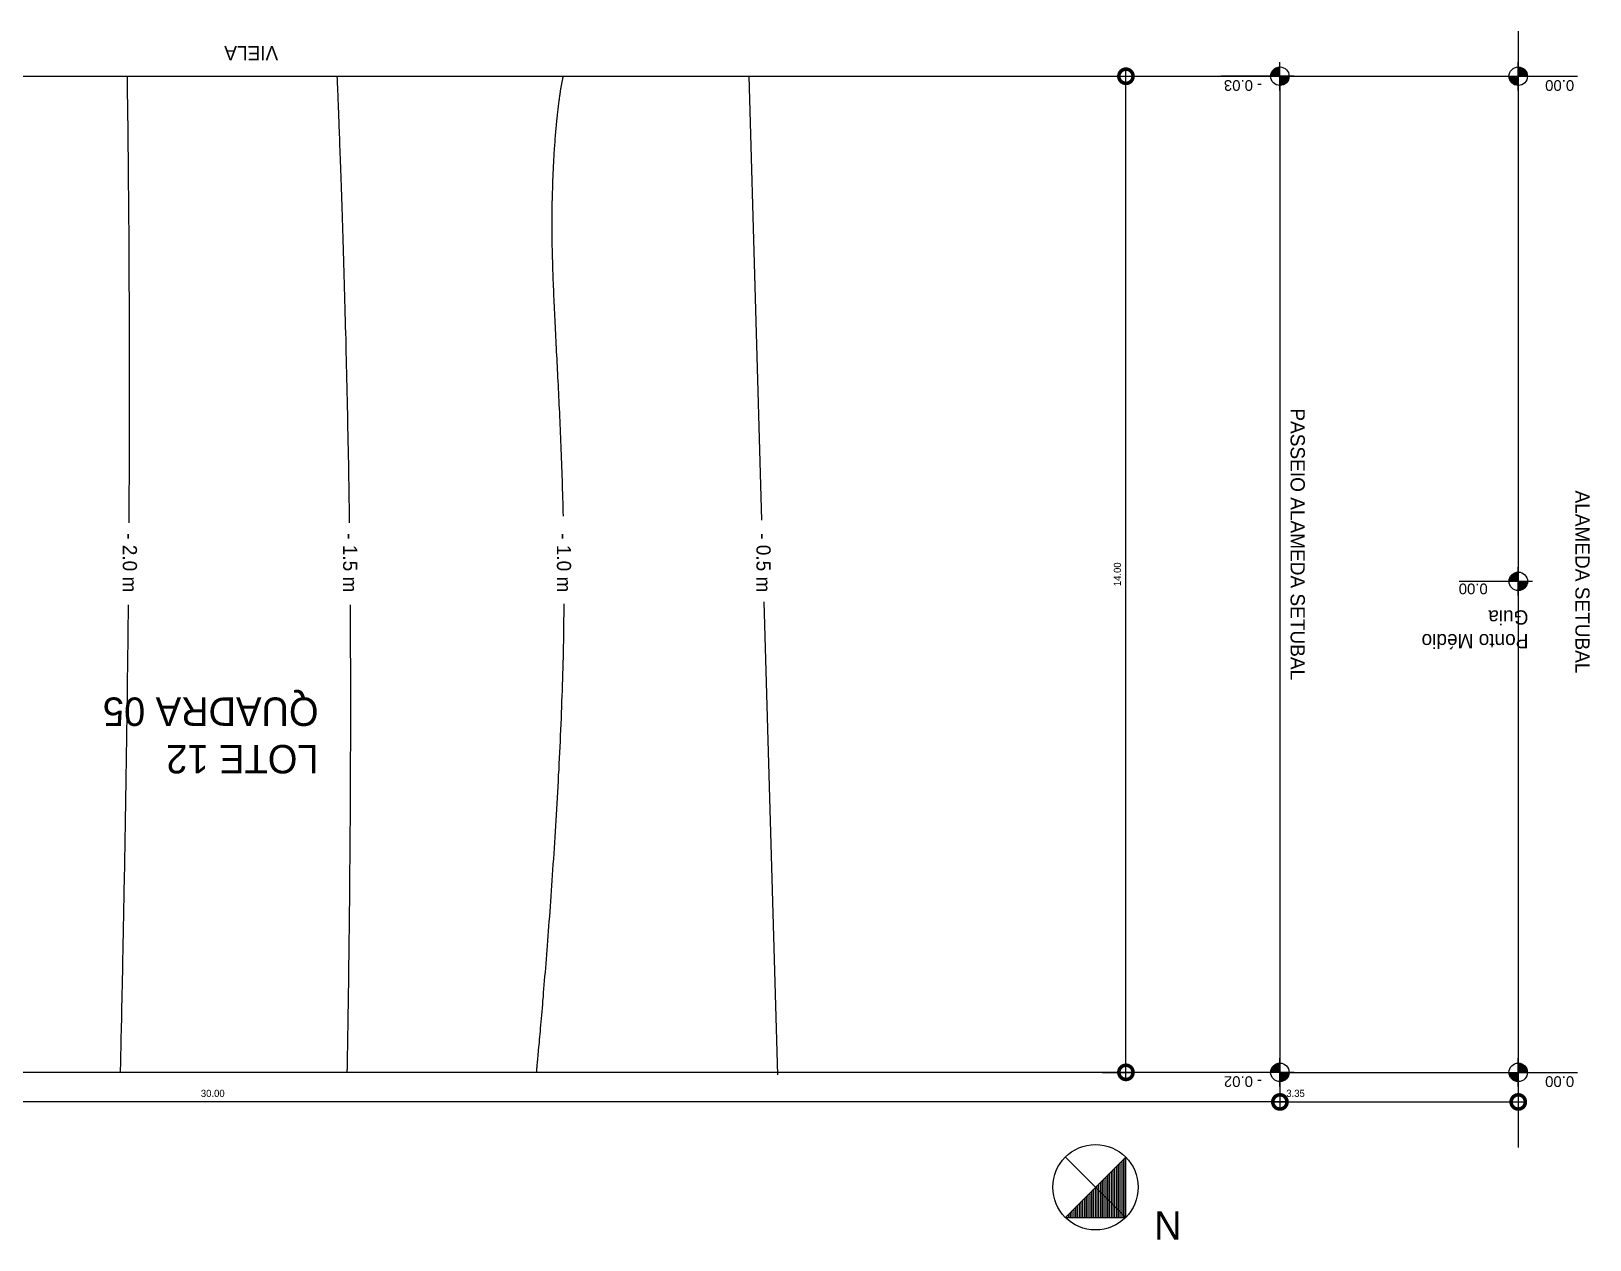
# Model space of a CAD drawing. Header units: millimetres. Extents: x 92.2 to 172.4, y 6.8 to 63.1.
# Drawn here: x 142.68 to 164.59, y 46.14 to 63.12 of the extents above; entities that cross this region are included whole.
import ezdxf

# ---------------------------------------------------------------- set-up
doc = ezdxf.new("R2010")
doc.units = ezdxf.units.MM
doc.linetypes.add('LIN0', pattern=[0])
for name, color, linetype in [('COTA', 2, 'Continuous'), ('COTAS', 1, 'Continuous'), ('HATCH', 7, 'LIN0'), ('pisos ext', 1, 'Continuous'), ('TERRENO', 4, 'Continuous'), ('Texto', 7, 'Continuous')]:
    doc.layers.add(name, color=color, linetype=linetype)
doc.styles.add('ROMANS', font='C-ACENTO.SHX')
doc.dimstyles.new('EXEC 100', dxfattribs={"dimscale": 0, "dimtxt": 0.1, "dimasz": 0.4, "dimexe": 0.1, "dimexo": 0.1, "dimgap": 0.05, "dimtad": 0, "dimzin": 1, "dimdsep": 46, "dimtxsty": 'ROMANS', "dimblk1": 'DOTSMALL', "dimblk2": 'DOTSMALL', "dimsah": 1, "dimcen": 0.12, "dimdle": 0.1, "dimclrd": 1, "dimclre": 1, "dimclrt": 2, "dimadec": 0, "dimazin": 0, "dimtfac": 0.15, "dimtofl": 0, "dimtmove": 0, "dimatfit": 3, "dimldrblk": 'DOTSMALL', "dimfxl": 1, "dimtvp": 1.2, "dimtolj": 1, "dimtzin": 1, "dimarcsym": 0})

# ---------------------------------------------------------------- blocks, each defined once
blk = doc.blocks.new('_DOTSMALL')
at = {"color": 0, "linetype": 'ByBlock', "const_width": 0.5}
blk.add_lwpolyline([(-0.0625, 0, 1), (0.0625, 0, 1)], format="xyb", close=True, dxfattribs=at)
blk = doc.blocks.new('*D15')
at = {"layer": 'COTA', "color": 1, "linetype": 'Continuous', "lineweight": -2, "transparency": 16777216}
for p, q in [((160.237, 48.389), (160.237, 47.973)), ((160.337, 48.073), (130.137, 48.073)), ((130.237, 48.189), (130.237, 47.973))]:
    blk.add_line(p, q, dxfattribs=at)
at = {"layer": 'Defpoints', "color": 0, "linetype": 'Continuous', "transparency": 16777216}
for p in [(160.237, 48.489), (130.237, 48.289), (130.237, 48.073)]:
    blk.add_point(p, dxfattribs=at)
at = {"layer": 'COTA', "color": 1, "linetype": 'Continuous', "lineweight": -2, "transparency": 16777216, "xscale": 0.4, "yscale": 0.4, "zscale": 0.4, "rotation": 180}
blk.add_blockref('_DOTSMALL', (130.237, 48.073), dxfattribs=at)
at = {"layer": 'COTA', "color": 1, "linetype": 'Continuous', "lineweight": -2, "transparency": 16777216, "xscale": 0.4, "yscale": 0.4, "zscale": 0.4}
blk.add_blockref('_DOTSMALL', (160.237, 48.073), dxfattribs=at)
at = {"layer": 'COTA', "color": 2, "linetype": 'Continuous', "transparency": 16777216, "insert": (145.237, 48.193), "char_height": 0.1, "attachment_point": 5, "style": 'ROMANS'}
blk.add_mtext('\\A1;30.00', dxfattribs=at)
blk = doc.blocks.new('*D17')
at = {"layer": 'Defpoints', "color": 0, "linetype": 'Continuous', "transparency": 16777216}
for p in [(160.237, 48.489), (163.587, 48.489), (163.587, 48.073)]:
    blk.add_point(p, dxfattribs=at)
at = {"layer": 'HATCH', "color": 1, "linetype": 'Continuous', "lineweight": -2, "transparency": 16777216}
for p, q in [((160.237, 48.389), (160.237, 47.973)), ((163.587, 48.389), (163.587, 47.973)), ((160.137, 48.073), (163.687, 48.073))]:
    blk.add_line(p, q, dxfattribs=at)
at = {"layer": 'HATCH', "color": 1, "linetype": 'Continuous', "lineweight": -2, "transparency": 16777216, "xscale": 0.4, "yscale": 0.4, "zscale": 0.4, "rotation": 180}
blk.add_blockref('_DOTSMALL', (160.237, 48.073), dxfattribs=at)
at = {"layer": 'HATCH', "color": 1, "linetype": 'Continuous', "lineweight": -2, "transparency": 16777216, "xscale": 0.4, "yscale": 0.4, "zscale": 0.4}
blk.add_blockref('_DOTSMALL', (163.587, 48.073), dxfattribs=at)
at = {"layer": 'HATCH', "color": 2, "linetype": 'Continuous', "transparency": 16777216, "insert": (160.457, 48.193), "char_height": 0.1, "attachment_point": 5, "style": 'ROMANS'}
blk.add_mtext('\\A1;3.35', dxfattribs=at)
blk = doc.blocks.new('*D18')
at = {"layer": 'COTA', "color": 1, "linetype": 'Continuous', "lineweight": -2, "transparency": 16777216}
for p, q in [((157.737, 62.489), (158.173, 62.489)), ((158.073, 48.389), (158.073, 62.589)), ((157.737, 48.489), (158.173, 48.489))]:
    blk.add_line(p, q, dxfattribs=at)
at = {"layer": 'Defpoints', "color": 0, "linetype": 'Continuous', "transparency": 16777216}
for p in [(157.637, 62.489), (158.073, 62.489), (157.637, 48.489)]:
    blk.add_point(p, dxfattribs=at)
at = {"layer": 'COTA', "color": 1, "linetype": 'Continuous', "lineweight": -2, "transparency": 16777216, "xscale": 0.4, "yscale": 0.4, "zscale": 0.4}
for p, rotation in [((158.073, 62.489), 90), ((158.073, 48.489), 270)]:
    blk.add_blockref('_DOTSMALL', p, dxfattribs=dict(at, rotation=rotation))
at = {"layer": 'COTA', "color": 2, "linetype": 'Continuous', "transparency": 16777216, "insert": (157.953, 55.489), "char_height": 0.1, "attachment_point": 5, "rotation": 90, "style": 'ROMANS'}
blk.add_mtext('\\A1;14.00', dxfattribs=at)

msp = doc.modelspace()

# ---------------------------------------------------------------- hatches: boundary and pattern name
h = msp.add_hatch()
h.set_pattern_fill('ANSI31', color=256, scale=0.2, angle=225, style=0)
h.set_pattern_definition([(270, (401.318058, 23.871828), (0.025, -7e-18), [])])
h.paths.add_polyline_path([(157.221, 46.449), (158.07, 46.449), (157.645, 46.874)])
h.paths.add_polyline_path([(158.07, 46.449), (158.07, 47.298), (157.645, 46.874)])
at = {"layer": 'COTAS', "linetype": 'Continuous'}
h = msp.add_hatch(color=7, dxfattribs=at)
h.paths.add_polyline_path([(160.237, 62.359, 0.414214), (160.367, 62.489), (160.237, 62.489)])
h.paths.add_polyline_path([(160.107, 62.489), (160.237, 62.489), (160.237, 62.619, 0.414214)])
h = msp.add_hatch(color=7, dxfattribs=at)
h.paths.add_polyline_path([(163.587, 62.359, -0.414214), (163.457, 62.489), (163.587, 62.489)])
h.paths.add_polyline_path([(163.717, 62.489), (163.587, 62.489), (163.587, 62.619, -0.414214)])
h = msp.add_hatch(color=7, dxfattribs=at)
h.paths.add_polyline_path([(163.588, 55.26, 0.414214), (163.718, 55.39), (163.588, 55.39)])
h.paths.add_polyline_path([(163.458, 55.39), (163.588, 55.39), (163.588, 55.52, 0.414214)])
h = msp.add_hatch(color=7, dxfattribs=at)
h.paths.add_polyline_path([(160.237, 48.359, 0.414214), (160.367, 48.489), (160.237, 48.489)])
h.paths.add_polyline_path([(160.107, 48.489), (160.237, 48.489), (160.237, 48.619, 0.414214)])
h = msp.add_hatch(color=7, dxfattribs=at)
h.paths.add_polyline_path([(163.587, 48.359, -0.414214), (163.457, 48.489), (163.587, 48.489)])
h.paths.add_polyline_path([(163.717, 48.489), (163.587, 48.489), (163.587, 48.619, -0.414214)])

# ---------------------------------------------------------------- linework, layer by layer
for p, q in [((160.237, 62.489), (160.237, 62.689)), ((163.587, 62.489), (163.587, 62.689)), ((160.437, 62.489), (159.405, 62.489)), ((160.237, 62.289), (160.237, 62.489)), ((163.387, 62.489), (164.419, 62.489)), ((163.587, 62.289), (163.587, 62.489)), ((163.588, 55.39), (163.588, 55.59)), ((163.788, 55.39), (162.756, 55.39)), ((163.588, 55.19), (163.588, 55.39)), ((160.237, 48.489), (160.237, 48.689)), ((163.587, 48.489), (163.587, 48.689)), ((160.437, 48.489), (159.405, 48.489)), ((160.237, 48.289), (160.237, 48.489)), ((163.387, 48.489), (164.419, 48.489)), ((163.587, 48.289), (163.587, 48.489))]:
    msp.add_line(p, q, dxfattribs=at)
at = {"layer": 'COTAS', "color": 1, "linetype": 'Continuous'}
for centre in [(160.237, 62.489), (163.587, 62.489), (163.588, 55.39), (160.237, 48.489), (163.587, 48.489)]:
    msp.add_circle(centre, 0.13, dxfattribs=at)
at = {"layer": 'HATCH', "linetype": 'Continuous'}
for points in [[(144.062, 56.213), (144.062, 56.278), (144.063, 56.381), (144.063, 56.485), (144.064, 56.587), (144.064, 56.69), (144.065, 56.792), (144.065, 56.893), (144.066, 56.994), (144.066, 57.095), (144.066, 57.195), (144.067, 57.295), (144.067, 57.394), (144.067, 57.493), (144.067, 57.591), (144.067, 57.688), (144.067, 57.785), (144.068, 57.882), (144.068, 57.978), (144.068, 58.073), (144.068, 58.168), (144.068, 58.262), (144.067, 58.355), (144.067, 58.448), (144.067, 58.54), (144.067, 58.631), (144.067, 58.722), (144.067, 58.812), (144.067, 58.901), (144.066, 58.989), (144.066, 59.077), (144.066, 59.164), (144.065, 59.25), (144.065, 59.335), (144.065, 59.42), (144.064, 59.503), (144.064, 59.586), (144.064, 59.668), (144.063, 59.749), (144.063, 59.83), (144.062, 59.909), (144.062, 59.987), (144.061, 60.065), (144.061, 60.141), (144.061, 60.217), (144.06, 60.291), (144.06, 60.365), (144.059, 60.438), (144.058, 60.509), (144.058, 60.58), (144.057, 60.649), (144.057, 60.718), (144.056, 60.785), (144.056, 60.852), (144.055, 60.917), (144.055, 60.981), (144.054, 61.044), (144.053, 61.106), (144.053, 61.167), (144.052, 61.226), (144.052, 61.285), (144.051, 61.342), (144.051, 61.398), (144.05, 61.452), (144.049, 61.506), (144.049, 61.558), (144.048, 61.609), (144.048, 61.659), (144.047, 61.707), (144.047, 61.754), (144.046, 61.8), (144.046, 61.845), (144.045, 61.888), (144.045, 61.929), (144.044, 61.97), (144.044, 62.009), (144.043, 62.046), (144.043, 62.082), (144.042, 62.117), (144.042, 62.15), (144.041, 62.182), (144.041, 62.212), (144.041, 62.241), (144.04, 62.268), (144.04, 62.294), (144.039, 62.319), (144.039, 62.341), (144.039, 62.362), (144.039, 62.382), (144.038, 62.4), (144.038, 62.416), (144.038, 62.431), (144.038, 62.444), (144.037, 62.455), (144.037, 62.465), (144.037, 62.473), (144.037, 62.48), (144.037, 62.485), (144.037, 62.488), (144.037, 62.489)], [(147.161, 56.213), (147.16, 56.23), (147.159, 56.333), (147.157, 56.436), (147.156, 56.538), (147.154, 56.641), (147.153, 56.743), (147.151, 56.844), (147.149, 56.946), (147.148, 57.047), (147.146, 57.148), (147.144, 57.248), (147.142, 57.348), (147.14, 57.448), (147.138, 57.547), (147.136, 57.646), (147.134, 57.744), (147.132, 57.842), (147.13, 57.94), (147.128, 58.037), (147.126, 58.133), (147.123, 58.229), (147.121, 58.324), (147.119, 58.419), (147.117, 58.513), (147.114, 58.606), (147.112, 58.699), (147.11, 58.791), (147.107, 58.883), (147.105, 58.974), (147.103, 59.064), (147.1, 59.153), (147.098, 59.242), (147.095, 59.33), (147.093, 59.417), (147.091, 59.503), (147.088, 59.588), (147.086, 59.673), (147.083, 59.756), (147.081, 59.839), (147.078, 59.921), (147.076, 60.002), (147.073, 60.082), (147.071, 60.161), (147.069, 60.239), (147.066, 60.317), (147.064, 60.393), (147.061, 60.468), (147.059, 60.542), (147.057, 60.615), (147.054, 60.687), (147.052, 60.757), (147.05, 60.827), (147.047, 60.896), (147.045, 60.963), (147.043, 61.029), (147.04, 61.094), (147.038, 61.158), (147.036, 61.22), (147.034, 61.281), (147.032, 61.341), (147.03, 61.4), (147.027, 61.457), (147.025, 61.513), (147.023, 61.568), (147.021, 61.621), (147.02, 61.673), (147.018, 61.723), (147.016, 61.772), (147.014, 61.82), (147.012, 61.866), (147.011, 61.911), (147.009, 61.954), (147.007, 61.995), (147.006, 62.036), (147.004, 62.074), (147.003, 62.111), (147.001, 62.146), (147, 62.18), (146.999, 62.212), (146.998, 62.242), (146.996, 62.271), (146.995, 62.298), (146.994, 62.324), (146.993, 62.347), (146.992, 62.369), (146.992, 62.389), (146.991, 62.408), (146.99, 62.424), (146.99, 62.439), (146.989, 62.452), (146.989, 62.463), (146.988, 62.472), (146.988, 62.479), (146.988, 62.484), (146.987, 62.487), (146.987, 62.489)], [(150.165, 56.307), (150.164, 56.366), (150.162, 56.431), (150.161, 56.495), (150.159, 56.559), (150.157, 56.623), (150.155, 56.686), (150.153, 56.749), (150.151, 56.811), (150.149, 56.873), (150.147, 56.935), (150.145, 56.996), (150.143, 57.057), (150.141, 57.118), (150.138, 57.178), (150.136, 57.238), (150.134, 57.298), (150.131, 57.357), (150.129, 57.415), (150.126, 57.474), (150.124, 57.532), (150.121, 57.59), (150.119, 57.647), (150.116, 57.704), (150.114, 57.761), (150.111, 57.817), (150.108, 57.873), (150.106, 57.929), (150.103, 57.984), (150.1, 58.039), (150.097, 58.094), (150.095, 58.148), (150.092, 58.202), (150.089, 58.256), (150.087, 58.309), (150.084, 58.362), (150.081, 58.415), (150.079, 58.467), (150.076, 58.519), (150.073, 58.571), (150.071, 58.622), (150.068, 58.673), (150.065, 58.724), (150.063, 58.774), (150.06, 58.824), (150.058, 58.874), (150.055, 58.923), (150.053, 58.972), (150.05, 59.021), (150.048, 59.069), (150.046, 59.117), (150.043, 59.165), (150.041, 59.212), (150.039, 59.26), (150.037, 59.306), (150.035, 59.353), (150.033, 59.399), (150.031, 59.445), (150.029, 59.491), (150.027, 59.536), (150.025, 59.581), (150.024, 59.626), (150.022, 59.67), (150.02, 59.714), (150.019, 59.758), (150.017, 59.802), (150.016, 59.845), (150.015, 59.888), (150.014, 59.931), (150.013, 59.973), (150.012, 60.015), (150.011, 60.057), (150.01, 60.098), (150.01, 60.14), (150.009, 60.181), (150.008, 60.221), (150.008, 60.262), (150.008, 60.302), (150.008, 60.341), (150.008, 60.381), (150.008, 60.42), (150.008, 60.459), (150.008, 60.497), (150.008, 60.536), (150.008, 60.574), (150.009, 60.611), (150.009, 60.649), (150.01, 60.686), (150.01, 60.722), (150.011, 60.759), (150.012, 60.795), (150.013, 60.831), (150.014, 60.866), (150.015, 60.901), (150.016, 60.936), (150.017, 60.97), (150.018, 61.004), (150.019, 61.038), (150.021, 61.072), (150.022, 61.105), (150.023, 61.138), (150.025, 61.17), (150.026, 61.202), (150.028, 61.234), (150.03, 61.265), (150.031, 61.296), (150.033, 61.327), (150.035, 61.358), (150.037, 61.388), (150.038, 61.417), (150.04, 61.447), (150.042, 61.476), (150.044, 61.504), (150.046, 61.532), (150.048, 61.56), (150.05, 61.588), (150.052, 61.615), (150.054, 61.642), (150.057, 61.668), (150.059, 61.694), (150.061, 61.72), (150.063, 61.745), (150.065, 61.77), (150.068, 61.794), (150.07, 61.819), (150.072, 61.842), (150.074, 61.866), (150.077, 61.889), (150.079, 61.911), (150.081, 61.933), (150.084, 61.955), (150.086, 61.977), (150.088, 61.998), (150.091, 62.018), (150.093, 62.038), (150.095, 62.058), (150.098, 62.077), (150.1, 62.096), (150.103, 62.115), (150.105, 62.133), (150.107, 62.151), (150.109, 62.168), (150.112, 62.185), (150.114, 62.202), (150.116, 62.218), (150.119, 62.233), (150.121, 62.249), (150.123, 62.263), (150.125, 62.278), (150.127, 62.292), (150.129, 62.305), (150.131, 62.318), (150.134, 62.331), (150.136, 62.343), (150.138, 62.355), (150.14, 62.366), (150.142, 62.377), (150.143, 62.387), (150.145, 62.397), (150.147, 62.407), (150.149, 62.416), (150.151, 62.425), (150.152, 62.433), (150.154, 62.44), (150.156, 62.448), (150.157, 62.454), (150.159, 62.461), (150.16, 62.467), (150.161, 62.472), (150.163, 62.477), (150.164, 62.481), (150.165, 62.485), (150.166, 62.489)], [(152.773, 62.489), (152.952, 56.251)], [(143.941, 48.489), (143.941, 48.492), (143.941, 48.497), (143.941, 48.505), (143.941, 48.515), (143.941, 48.527), (143.942, 48.541), (143.942, 48.558), (143.943, 48.577), (143.943, 48.598), (143.944, 48.621), (143.944, 48.646), (143.945, 48.674), (143.946, 48.703), (143.946, 48.735), (143.947, 48.768), (143.948, 48.804), (143.949, 48.841), (143.949, 48.881), (143.95, 48.922), (143.951, 48.965), (143.952, 49.01), (143.953, 49.057), (143.954, 49.106), (143.956, 49.156), (143.957, 49.208), (143.958, 49.262), (143.959, 49.317), (143.96, 49.374), (143.961, 49.433), (143.963, 49.494), (143.964, 49.556), (143.965, 49.619), (143.967, 49.684), (143.968, 49.751), (143.969, 49.819), (143.971, 49.888), (143.972, 49.959), (143.974, 50.031), (143.975, 50.104), (143.977, 50.179), (143.978, 50.255), (143.98, 50.333), (143.981, 50.412), (143.983, 50.492), (143.984, 50.573), (143.986, 50.655), (143.988, 50.738), (143.989, 50.823), (143.991, 50.908), (143.992, 50.995), (143.994, 51.083), (143.996, 51.171), (143.997, 51.261), (143.999, 51.352), (144.001, 51.443), (144.002, 51.535), (144.004, 51.629), (144.005, 51.723), (144.007, 51.818), (144.009, 51.913), (144.01, 52.01), (144.012, 52.107), (144.014, 52.205), (144.015, 52.303), (144.017, 52.403), (144.018, 52.502), (144.02, 52.603), (144.022, 52.704), (144.023, 52.805), (144.025, 52.907), (144.026, 53.01), (144.028, 53.113), (144.029, 53.216), (144.031, 53.32), (144.032, 53.424), (144.034, 53.529), (144.035, 53.633), (144.037, 53.739), (144.038, 53.844), (144.039, 53.95), (144.041, 54.055), (144.042, 54.161), (144.043, 54.267), (144.045, 54.374), (144.046, 54.48), (144.047, 54.587), (144.048, 54.693), (144.05, 54.8), (144.051, 54.906), (144.052, 55.013), (144.052, 55.061)], [(147.128, 48.489), (147.128, 48.494), (147.128, 48.502), (147.128, 48.512), (147.128, 48.524), (147.129, 48.537), (147.129, 48.553), (147.129, 48.571), (147.13, 48.59), (147.13, 48.612), (147.131, 48.635), (147.131, 48.66), (147.131, 48.687), (147.132, 48.716), (147.133, 48.747), (147.133, 48.779), (147.134, 48.813), (147.134, 48.849), (147.135, 48.887), (147.136, 48.926), (147.136, 48.967), (147.137, 49.009), (147.138, 49.054), (147.139, 49.099), (147.139, 49.147), (147.14, 49.196), (147.141, 49.246), (147.142, 49.298), (147.142, 49.352), (147.143, 49.407), (147.144, 49.463), (147.145, 49.521), (147.146, 49.58), (147.147, 49.641), (147.148, 49.703), (147.149, 49.766), (147.149, 49.831), (147.15, 49.896), (147.151, 49.964), (147.152, 50.032), (147.153, 50.102), (147.154, 50.173), (147.155, 50.245), (147.156, 50.318), (147.156, 50.392), (147.157, 50.468), (147.158, 50.544), (147.159, 50.622), (147.16, 50.701), (147.161, 50.781), (147.162, 50.861), (147.162, 50.943), (147.163, 51.026), (147.164, 51.11), (147.165, 51.194), (147.166, 51.28), (147.166, 51.366), (147.167, 51.453), (147.168, 51.541), (147.168, 51.63), (147.169, 51.72), (147.17, 51.811), (147.17, 51.902), (147.171, 51.994), (147.172, 52.086), (147.172, 52.18), (147.173, 52.274), (147.173, 52.369), (147.174, 52.464), (147.174, 52.56), (147.174, 52.656), (147.175, 52.753), (147.175, 52.851), (147.175, 52.949), (147.176, 53.048), (147.176, 53.147), (147.176, 53.246), (147.176, 53.346), (147.176, 53.446), (147.176, 53.547), (147.176, 53.648), (147.176, 53.75), (147.176, 53.852), (147.176, 53.954), (147.176, 54.056), (147.176, 54.158), (147.176, 54.261), (147.175, 54.364), (147.175, 54.468), (147.175, 54.571), (147.174, 54.674), (147.174, 54.778), (147.173, 54.882), (147.172, 54.986), (147.172, 55.061)], [(149.788, 48.489), (149.788, 48.492), (149.789, 48.496), (149.79, 48.503), (149.79, 48.511), (149.791, 48.521), (149.793, 48.533), (149.794, 48.546), (149.795, 48.562), (149.797, 48.579), (149.799, 48.598), (149.801, 48.618), (149.803, 48.64), (149.805, 48.664), (149.808, 48.689), (149.81, 48.716), (149.813, 48.745), (149.816, 48.775), (149.818, 48.806), (149.821, 48.839), (149.825, 48.874), (149.828, 48.909), (149.831, 48.947), (149.835, 48.986), (149.838, 49.026), (149.842, 49.067), (149.846, 49.11), (149.85, 49.154), (149.854, 49.199), (149.858, 49.246), (149.862, 49.294), (149.866, 49.343), (149.87, 49.393), (149.875, 49.444), (149.879, 49.497), (149.884, 49.551), (149.888, 49.605), (149.893, 49.661), (149.897, 49.718), (149.902, 49.776), (149.907, 49.835), (149.912, 49.895), (149.917, 49.955), (149.922, 50.017), (149.927, 50.08), (149.932, 50.143), (149.937, 50.208), (149.942, 50.273), (149.947, 50.339), (149.952, 50.406), (149.957, 50.474), (149.962, 50.542), (149.967, 50.611), (149.973, 50.681), (149.978, 50.751), (149.983, 50.822), (149.988, 50.894), (149.993, 50.967), (149.999, 51.039), (150.004, 51.113), (150.009, 51.187), (150.014, 51.262), (150.019, 51.337), (150.024, 51.412), (150.029, 51.488), (150.034, 51.564), (150.039, 51.641), (150.044, 51.718), (150.049, 51.796), (150.054, 51.874), (150.059, 51.952), (150.064, 52.03), (150.068, 52.109), (150.073, 52.188), (150.077, 52.267), (150.082, 52.346), (150.086, 52.426), (150.091, 52.505), (150.095, 52.585), (150.099, 52.665), (150.104, 52.745), (150.108, 52.825), (150.112, 52.905), (150.116, 52.985), (150.119, 53.065), (150.123, 53.145), (150.127, 53.224), (150.13, 53.304), (150.134, 53.384), (150.137, 53.463), (150.14, 53.543), (150.143, 53.622), (150.146, 53.701), (150.149, 53.78), (150.152, 53.858), (150.154, 53.936), (150.157, 54.014), (150.159, 54.092), (150.161, 54.169), (150.163, 54.246), (150.165, 54.322), (150.167, 54.399), (150.168, 54.474), (150.17, 54.55), (150.171, 54.624), (150.172, 54.699), (150.173, 54.773), (150.174, 54.847), (150.175, 54.92), (150.175, 54.993), (150.176, 55.065), (150.176, 55.072)], [(152.985, 55.103), (153.175, 48.452)]]:
    msp.add_lwpolyline(points, dxfattribs=at)
at = {"layer": 'pisos ext', "linetype": 'Continuous'}
for p, q in [((163.587, 63.122), (163.587, 47.433)), ((160.237, 62.489), (163.587, 62.489)), ((160.237, 48.489), (163.587, 48.489))]:
    msp.add_line(p, q, dxfattribs=at)
at = {"layer": 'TERRENO', "color": 5, "linetype": 'Continuous'}
for p, q in [((130.237, 62.489), (160.237, 62.489)), ((160.237, 62.489), (160.237, 48.489)), ((160.237, 48.489), (130.237, 48.489)), ((157.221, 47.298), (158.07, 46.449))]:
    msp.add_line(p, q, dxfattribs=at)
msp.add_lwpolyline([(158.07, 46.449), (158.07, 47.298), (157.221, 46.449), (158.07, 46.449)], dxfattribs=at)
at = {"layer": 'TERRENO', "color": 1, "linetype": 'Continuous'}
msp.add_circle((157.645, 46.874), 0.6, dxfattribs=at)

# ---------------------------------------------------------------- texts
at = {"layer": 'COTAS', "linetype": 'Continuous', "char_height": 0.15, "rotation": 180}
for s, insert, width, attachment_point in [('{\\fArial|b0|i0|c0|p34;- 0.03}', (159.45, 62.284), 0.6716, 3), ('{\\fArial|b0|i0|c0|p34;0.00}', (164.373, 62.284), 0.6716, 1), ('{\\fArial|b0|i0|c0|p34;   0.00}', (163.333, 55.209), 2.1511, 1), ('{\\fArial|b0|i0|c0|p34;- 0.02}', (159.45, 48.284), 0.6716, 3), ('{\\fArial|b0|i0|c0|p34;0.00}', (164.373, 48.284), 0.6716, 1)]:
    msp.add_mtext(s, dxfattribs=dict(at, insert=insert, width=width, attachment_point=attachment_point))
at = {"layer": 'Texto', "linetype": 'Continuous', "attachment_point": 1}
for s, insert, char_height, width, rotation in [('{\\fZapfHumnst BT|b0|i0|c0|p34;VIELA}', (146.157, 62.713), 0.2, 11.1941, 180), ('{\\fZapfHumnst BT|b0|i0|c0|p34;PASSEIO ALAMEDA SETUBAL}', (160.587, 57.821), 0.2, 11.1941, 270), ('{\\fZapfHumnst BT|b0|i0|c0|p34;ALAMEDA SETUBAL}', (164.59, 56.667), 0.2, 11.1941, 270), ('{\\fZapfHumnst BT|b0|i0|c0|p34;- 2.0 m}', (144.172, 56.067), 0.2, 11.1941, 270), ('{\\fZapfHumnst BT|b0|i0|c0|p34;- 1.5 m}', (147.269, 56.067), 0.2, 11.1941, 270), ('{\\fZapfHumnst BT|b0|i0|c0|p34;- 1.0 m}', (150.274, 56.067), 0.2, 11.1941, 270), ('{\\fZapfHumnst BT|b0|i0|c0|p34;- 0.5 m}', (153.079, 56.067), 0.2, 11.1941, 270), ('{\\fZapfHumnst BT|b0|i0|c0|p34;Ponto Médio\\PGuia}', (163.73, 54.449), 0.2, 2.0352, 180), ('{\\fZapfHumnst BT|b0|i0|c0|p34;LOTE 12\\PQUADRA 05}', (146.724, 52.691), 0.4, 3.71303, 180), ('{\\fZapfHumnst BT|b0|i0|c0|p34;N}', (158.855, 46.135), 0.4, 3.71303, 180)]:
    msp.add_mtext(s, dxfattribs=dict(at, insert=insert, char_height=char_height, width=width, rotation=rotation))

# ---------------------------------------------------------------- dimensions: what is measured, and where the dimension line sits
at = {"layer": 'COTA', "linetype": 'Continuous'}
dim = msp.add_linear_dim(base=(158.073, 62.489), p1=(157.637, 48.489), p2=(157.637, 62.489), angle=270, dimstyle='EXEC 100', override={"dimscale": 1}, dxfattribs=at)
dim.commit()
dim.dimension.update_dxf_attribs({"geometry": '*D18', "text_midpoint": (157.953, 55.489)})
dim = msp.add_linear_dim(base=(130.237, 48.073), p1=(160.237, 48.489), p2=(130.237, 48.289), angle=180, dimstyle='EXEC 100', override={"dimscale": 1}, dxfattribs=at)
dim.commit()
dim.dimension.update_dxf_attribs({"geometry": '*D15', "text_midpoint": (145.237, 48.073), "dimtype": 160})
at = {"layer": 'HATCH', "linetype": 'Continuous'}
dim = msp.add_linear_dim(base=(163.587, 48.073), p1=(160.237, 48.489), p2=(163.587, 48.489), angle=180, dimstyle='EXEC 100', override={"dimscale": 1, "dimtmove": 1}, dxfattribs=at)
dim.commit()
dim.dimension.update_dxf_attribs({"geometry": '*D17', "text_midpoint": (160.457, 48.073), "dimtype": 160})

doc.saveas('drawing.dxf')
